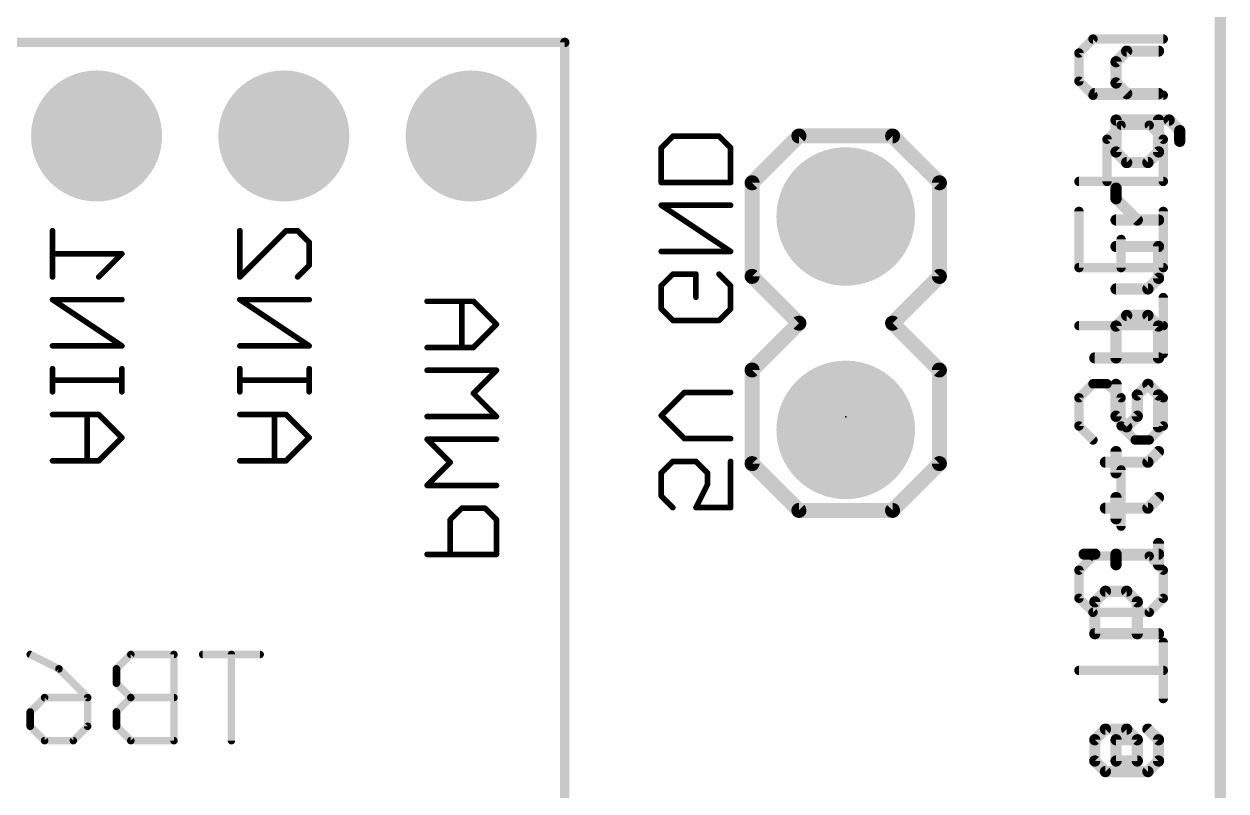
# Model space of a CAD drawing. Extents: x -0.1 to 33.1, y -0.1 to 43.3.
# Drawn here: x 16.8 to 33.1, y 22.86 to 33.27 of the extents above; entities that cross this region are included whole.
import ezdxf

# ---------------------------------------------------------------- set-up
doc = ezdxf.new("R2010")
doc.units = 0
for name, color, linetype in [('17', 94, 'CONTINUOUS'), ('20', 178, 'CONTINUOUS'), ('22', 250, 'CONTINUOUS'), ('24', 178, 'CONTINUOUS'), ('25', 250, 'CONTINUOUS'), ('26', 250, 'CONTINUOUS'), ('28', 250, 'CONTINUOUS'), ('52', 250, 'CONTINUOUS')]:
    doc.layers.add(name, color=color, linetype=linetype)

# ---------------------------------------------------------------- blocks, each defined once
blk = doc.blocks.new('RECT')
blk.add_solid([(-0.5, -0.5), (0.5, -0.5), (-0.5, 0.5), (0.5, 0.5)])
blk = doc.blocks.new('ROUNDP')
at = {"const_width": 0.5}
blk.add_lwpolyline([(0, -0.25, 1), (0, 0.25, 1), (0, -0.25)], format="xyb", dxfattribs=at)

msp = doc.modelspace()

# ---------------------------------------------------------------- linework, layer by layer
at = {"layer": '20', "const_width": 0.1524}
msp.add_lwpolyline([(33.02, 3.81), (33.02, 39.37)], dxfattribs=at)
at = {"layer": '22'}
for points, const_width in [([(24.13, 33.02), (3.81, 33.02)], 0.127), ([(24.13, 15.24), (24.13, 33.02)], 0.127), ([(27.305, 31.75), (26.67, 31.115)], 0.2032), ([(28.575, 31.75), (27.305, 31.75)], 0.2032), ([(29.21, 31.115), (28.575, 31.75)], 0.2032), ([(26.67, 31.115), (26.67, 29.845)], 0.2032), ([(29.21, 29.845), (29.21, 31.115)], 0.2032), ([(17.1831, 29.8378), (17.1831, 30.4649)], 0.0762), ([(19.7231, 30.4649), (19.7231, 29.8378)], 0.0762), ([(19.7231, 29.8378), (20.3502, 30.4649)], 0.0762), ([(20.3502, 30.4649), (20.5069, 30.4649)], 0.0762), ([(20.5069, 30.4649), (20.6637, 30.3081)], 0.0762), ([(20.6637, 30.3081), (20.6637, 29.9946)], 0.0762), ([(18.1237, 30.1514), (17.1831, 30.1514)], 0.0762), ([(17.8102, 29.8378), (18.1237, 30.1514)], 0.0762), ([(20.6637, 29.9946), (20.5069, 29.8378)], 0.0762), ([(26.67, 29.845), (27.305, 29.21)], 0.2032), ([(28.575, 29.21), (29.21, 29.845)], 0.2032), ([(18.1237, 28.9023), (17.1831, 29.5294)], 0.0762), ([(17.1831, 29.5294), (18.1237, 29.5294)], 0.0762), ([(20.6637, 28.9023), (19.7231, 29.5294)], 0.0762), ([(19.7231, 29.5294), (20.6637, 29.5294)], 0.0762), ([(22.8902, 29.5067), (22.2631, 29.5067)], 0.0762), ([(22.7334, 28.8797), (22.7334, 29.5067)], 0.0762), ([(23.2037, 29.1932), (22.8902, 29.5067)], 0.0762), ([(22.8902, 28.8797), (23.2037, 29.1932)], 0.0762), ([(27.305, 29.21), (26.67, 28.575)], 0.2032), ([(29.21, 28.575), (28.575, 29.21)], 0.2032), ([(17.1831, 28.9023), (18.1237, 28.9023)], 0.0762), ([(19.7231, 28.9023), (20.6637, 28.9023)], 0.0762), ([(22.2631, 28.8797), (22.8902, 28.8797)], 0.0762), ([(17.1831, 28.2786), (17.1831, 28.5922)], 0.0762), ([(18.1237, 28.2786), (18.1237, 28.5922)], 0.0762), ([(19.7231, 28.2786), (19.7231, 28.5922)], 0.0762), ([(20.6637, 28.2786), (20.6637, 28.5922)], 0.0762), ([(23.2037, 28.5712), (22.2631, 28.5712)], 0.0762), ([(22.8902, 28.2577), (23.2037, 28.5712)], 0.0762), ([(26.67, 28.575), (26.67, 27.305)], 0.2032), ([(29.21, 27.305), (29.21, 28.575)], 0.2032), ([(17.1831, 28.4354), (18.1237, 28.4354)], 0.0762), ([(19.7231, 28.4354), (20.6637, 28.4354)], 0.0762), ([(23.2037, 27.9441), (22.8902, 28.2577)], 0.0762), ([(17.8102, 27.9702), (17.1831, 27.9702)], 0.0762), ([(17.6534, 27.3431), (17.6534, 27.9702)], 0.0762), ([(18.1237, 27.6566), (17.8102, 27.9702)], 0.0762), ([(20.3502, 27.9702), (19.7231, 27.9702)], 0.0762), ([(20.1934, 27.3431), (20.1934, 27.9702)], 0.0762), ([(20.6637, 27.6566), (20.3502, 27.9702)], 0.0762), ([(22.2631, 27.9441), (23.2037, 27.9441)], 0.0762), ([(17.8102, 27.3431), (18.1237, 27.6566)], 0.0762), ([(20.3502, 27.3431), (20.6637, 27.6566)], 0.0762), ([(22.5766, 27.3222), (22.2631, 27.6357)], 0.0762), ([(22.2631, 27.6357), (23.2037, 27.6357)], 0.0762), ([(27.305, 26.67), (26.67, 27.305)], 0.2032), ([(29.21, 27.305), (28.575, 26.67)], 0.2032), ([(17.1831, 27.3431), (17.8102, 27.3431)], 0.0762), ([(19.7231, 27.3431), (20.3502, 27.3431)], 0.0762), ([(22.2631, 27.0086), (22.5766, 27.3222)], 0.0762), ([(23.2037, 27.0086), (22.2631, 27.0086)], 0.0762), ([(22.7334, 26.7002), (22.5766, 26.5434)], 0.0762), ([(23.0469, 26.7002), (22.7334, 26.7002)], 0.0762), ([(23.2037, 26.5434), (23.0469, 26.7002)], 0.0762), ([(28.575, 26.67), (27.305, 26.67)], 0.2032), ([(22.5766, 26.5434), (22.5766, 26.0731)], 0.0762), ([(23.2037, 26.0731), (23.2037, 26.5434)], 0.0762), ([(22.2631, 26.0731), (23.2037, 26.0731)], 0.0762), ([(16.8804, 24.7152), (17.2702, 24.5203)], 0.1016), ([(18.2447, 24.7152), (18.0498, 24.5203)], 0.1016), ([(18.8294, 24.7152), (18.2447, 24.7152)], 0.1016), ([(18.8294, 23.5458), (18.8294, 24.7152)], 0.1016), ([(19.9988, 24.7152), (19.2192, 24.7152)], 0.1016), ([(19.609, 23.5458), (19.609, 24.7152)], 0.1016), ([(17.2702, 24.5203), (17.66, 24.1305)], 0.1016), ([(18.0498, 24.5203), (18.0498, 24.3254)], 0.1016), ([(18.0498, 24.3254), (18.2447, 24.1305)], 0.1016), ([(16.8804, 23.9356), (17.0753, 24.1305)], 0.1016), ([(17.0753, 24.1305), (17.66, 24.1305)], 0.1016), ([(17.66, 24.1305), (17.66, 23.7407)], 0.1016), ([(18.2447, 24.1305), (18.0498, 23.9356)], 0.1016), ([(18.8294, 24.1305), (18.2447, 24.1305)], 0.1016), ([(16.8804, 23.7407), (16.8804, 23.9356)], 0.1016), ([(18.0498, 23.9356), (18.0498, 23.7407)], 0.1016), ([(17.0753, 23.5458), (16.8804, 23.7407)], 0.1016), ([(17.66, 23.7407), (17.4651, 23.5458)], 0.1016), ([(18.0498, 23.7407), (18.2447, 23.5458)], 0.1016), ([(17.4651, 23.5458), (17.0753, 23.5458)], 0.1016), ([(18.2447, 23.5458), (18.8294, 23.5458)], 0.1016)]:
    msp.add_lwpolyline(points, dxfattribs=dict(at, const_width=const_width))
for points, const_width in [([(24.1618, 33.02, 1), (24.0983, 33.02)], 0.0635), ([(24.13, 32.9883, 1), (24.13, 33.0518)], 0.0635), ([(27.305, 31.8008, 1), (27.305, 31.6992)], 0.1016), ([(27.3409, 31.7141, 1), (27.2691, 31.7859)], 0.1016), ([(28.6109, 31.7859, 1), (28.5391, 31.7141)], 0.1016), ([(28.575, 31.6992, 1), (28.575, 31.8008)], 0.1016), ([(26.7208, 31.115, 1), (26.6192, 31.115)], 0.1016), ([(26.6341, 31.1509, 1), (26.7059, 31.0791)], 0.1016), ([(29.2608, 31.115, 1), (29.1592, 31.115)], 0.1016), ([(29.1741, 31.0791, 1), (29.2459, 31.1509)], 0.1016), ([(17.2021, 30.4649, 1), (17.164, 30.4649)], 0.0381), ([(19.7422, 30.4649, 1), (19.7041, 30.4649)], 0.0381), ([(20.3502, 30.4839, 1), (20.3502, 30.4458)], 0.0381), ([(20.3636, 30.4514, 1), (20.3367, 30.4784)], 0.0381), ([(20.5204, 30.4784, 1), (20.4935, 30.4514)], 0.0381), ([(20.5069, 30.4458, 1), (20.5069, 30.4839)], 0.0381), ([(20.6828, 30.3081, 1), (20.6447, 30.3081)], 0.0381), ([(20.6502, 30.2946, 1), (20.6772, 30.3216)], 0.0381), ([(17.1831, 30.1704, 1), (17.1831, 30.1323)], 0.0381), ([(18.1372, 30.1379, 1), (18.1102, 30.1648)], 0.0381), ([(18.1237, 30.1323, 1), (18.1237, 30.1704)], 0.0381), ([(20.6447, 29.9946, 1), (20.6828, 29.9946)], 0.0381), ([(20.6772, 29.9811, 1), (20.6502, 30.0081)], 0.0381), ([(17.164, 29.8378, 1), (17.2021, 29.8378)], 0.0381), ([(17.7967, 29.8513, 1), (17.8236, 29.8243)], 0.0381), ([(19.7096, 29.8513, 1), (19.7366, 29.8243)], 0.0381), ([(19.7041, 29.8378, 1), (19.7422, 29.8378)], 0.0381), ([(20.4935, 29.8513, 1), (20.5204, 29.8243)], 0.0381), ([(26.7059, 29.8809, 1), (26.6341, 29.8091)], 0.1016), ([(26.6192, 29.845, 1), (26.7208, 29.845)], 0.1016), ([(29.1592, 29.845, 1), (29.2608, 29.845)], 0.1016), ([(29.2459, 29.8091, 1), (29.1741, 29.8809)], 0.1016), ([(17.1937, 29.5452, 1), (17.1725, 29.5135)], 0.0381), ([(17.1831, 29.5484, 1), (17.1831, 29.5103)], 0.0381), ([(18.1237, 29.5103, 1), (18.1237, 29.5484)], 0.0381), ([(19.7337, 29.5452, 1), (19.7125, 29.5135)], 0.0381), ([(19.7231, 29.5484, 1), (19.7231, 29.5103)], 0.0381), ([(20.6637, 29.5103, 1), (20.6637, 29.5484)], 0.0381), ([(22.2631, 29.5258, 1), (22.2631, 29.4877)], 0.0381), ([(22.7524, 29.5067, 1), (22.7143, 29.5067)], 0.0381), ([(22.9036, 29.5202, 1), (22.8767, 29.4933)], 0.0381), ([(22.8902, 29.4877, 1), (22.8902, 29.5258)], 0.0381), ([(23.2172, 29.1797, 1), (23.1902, 29.2067)], 0.0381), ([(23.1902, 29.1797, 1), (23.2172, 29.2067)], 0.0381), ([(27.3409, 29.1741, 1), (27.2691, 29.2459)], 0.1016), ([(27.2691, 29.1741, 1), (27.3409, 29.2459)], 0.1016), ([(28.6109, 29.2459, 1), (28.5391, 29.1741)], 0.1016), ([(28.5391, 29.2459, 1), (28.6109, 29.1741)], 0.1016), ([(17.1831, 28.9213, 1), (17.1831, 28.8832)], 0.0381), ([(18.1131, 28.8864, 1), (18.1343, 28.9181)], 0.0381), ([(18.1237, 28.8832, 1), (18.1237, 28.9213)], 0.0381), ([(19.7231, 28.9213, 1), (19.7231, 28.8832)], 0.0381), ([(20.6531, 28.8864, 1), (20.6743, 28.9181)], 0.0381), ([(20.6637, 28.8832, 1), (20.6637, 28.9213)], 0.0381), ([(22.2631, 28.8987, 1), (22.2631, 28.8606)], 0.0381), ([(22.7143, 28.8797, 1), (22.7524, 28.8797)], 0.0381), ([(22.8767, 28.8931, 1), (22.9036, 28.8662)], 0.0381), ([(22.8902, 28.8606, 1), (22.8902, 28.8987)], 0.0381), ([(17.2021, 28.5922, 1), (17.164, 28.5922)], 0.0381), ([(18.1428, 28.5922, 1), (18.1047, 28.5922)], 0.0381), ([(19.7422, 28.5922, 1), (19.7041, 28.5922)], 0.0381), ([(20.6828, 28.5922, 1), (20.6447, 28.5922)], 0.0381), ([(22.2631, 28.5903, 1), (22.2631, 28.5522)], 0.0381), ([(23.2172, 28.5577, 1), (23.1902, 28.5847)], 0.0381), ([(23.2037, 28.5522, 1), (23.2037, 28.5903)], 0.0381), ([(26.7208, 28.575, 1), (26.6192, 28.575)], 0.1016), ([(26.6341, 28.6109, 1), (26.7059, 28.5391)], 0.1016), ([(29.2608, 28.575, 1), (29.1592, 28.575)], 0.1016), ([(29.1741, 28.5391, 1), (29.2459, 28.6109)], 0.1016), ([(17.1831, 28.4544, 1), (17.1831, 28.4163)], 0.0381), ([(18.1237, 28.4163, 1), (18.1237, 28.4544)], 0.0381), ([(19.7231, 28.4544, 1), (19.7231, 28.4163)], 0.0381), ([(20.6637, 28.4163, 1), (20.6637, 28.4544)], 0.0381), ([(17.164, 28.2786, 1), (17.2021, 28.2786)], 0.0381), ([(18.1047, 28.2786, 1), (18.1428, 28.2786)], 0.0381), ([(19.7041, 28.2786, 1), (19.7422, 28.2786)], 0.0381), ([(20.6447, 28.2786, 1), (20.6828, 28.2786)], 0.0381), ([(22.9036, 28.2711, 1), (22.8767, 28.2442)], 0.0381), ([(22.8767, 28.2711, 1), (22.9036, 28.2442)], 0.0381), ([(17.1831, 27.9892, 1), (17.1831, 27.9511)], 0.0381), ([(17.6725, 27.9702, 1), (17.6344, 27.9702)], 0.0381), ([(17.8236, 27.9836, 1), (17.7967, 27.9567)], 0.0381), ([(17.8102, 27.9511, 1), (17.8102, 27.9892)], 0.0381), ([(19.7231, 27.9892, 1), (19.7231, 27.9511)], 0.0381), ([(20.2125, 27.9702, 1), (20.1744, 27.9702)], 0.0381), ([(20.3636, 27.9836, 1), (20.3367, 27.9567)], 0.0381), ([(20.3502, 27.9511, 1), (20.3502, 27.9892)], 0.0381), ([(22.2631, 27.9632, 1), (22.2631, 27.9251)], 0.0381), ([(23.1902, 27.9307, 1), (23.2172, 27.9576)], 0.0381), ([(23.2037, 27.9251, 1), (23.2037, 27.9632)], 0.0381), ([(18.1372, 27.6432, 1), (18.1102, 27.6701)], 0.0381), ([(18.1102, 27.6432, 1), (18.1372, 27.6701)], 0.0381), ([(20.6502, 27.6432, 1), (20.6772, 27.6701)], 0.0381), ([(20.6772, 27.6432, 1), (20.6502, 27.6701)], 0.0381), ([(22.2766, 27.6492, 1), (22.2496, 27.6222)], 0.0381), ([(22.2631, 27.6547, 1), (22.2631, 27.6166)], 0.0381), ([(23.2037, 27.6166, 1), (23.2037, 27.6547)], 0.0381), ([(26.7059, 27.3409, 1), (26.6341, 27.2691)], 0.1016), ([(29.2459, 27.2691, 1), (29.1741, 27.3409)], 0.1016), ([(17.1831, 27.3621, 1), (17.1831, 27.324)], 0.0381), ([(17.6344, 27.3431, 1), (17.6725, 27.3431)], 0.0381), ([(17.7967, 27.3566, 1), (17.8236, 27.3296)], 0.0381), ([(17.8102, 27.324, 1), (17.8102, 27.3621)], 0.0381), ([(19.7231, 27.3621, 1), (19.7231, 27.324)], 0.0381), ([(20.1744, 27.3431, 1), (20.2125, 27.3431)], 0.0381), ([(20.3367, 27.3566, 1), (20.3636, 27.3296)], 0.0381), ([(20.3502, 27.324, 1), (20.3502, 27.3621)], 0.0381), ([(22.5901, 27.3087, 1), (22.5632, 27.3356)], 0.0381), ([(22.5632, 27.3087, 1), (22.5901, 27.3356)], 0.0381), ([(26.6192, 27.305, 1), (26.7208, 27.305)], 0.1016), ([(29.1592, 27.305, 1), (29.2608, 27.305)], 0.1016), ([(22.2631, 27.0277, 1), (22.2631, 26.9896)], 0.0381), ([(22.2496, 27.0221, 1), (22.2766, 26.9951)], 0.0381), ([(23.2037, 26.9896, 1), (23.2037, 27.0277)], 0.0381), ([(22.7334, 26.7192, 1), (22.7334, 26.6811)], 0.0381), ([(22.7469, 26.6867, 1), (22.7199, 26.7136)], 0.0381), ([(23.0604, 26.7136, 1), (23.0335, 26.6867)], 0.0381), ([(23.0469, 26.6811, 1), (23.0469, 26.7192)], 0.0381), ([(27.305, 26.7208, 1), (27.305, 26.6192)], 0.1016), ([(27.2691, 26.6341, 1), (27.3409, 26.7059)], 0.1016), ([(28.5391, 26.7059, 1), (28.6109, 26.6341)], 0.1016), ([(28.575, 26.6192, 1), (28.575, 26.7208)], 0.1016), ([(22.5632, 26.5569, 1), (22.5901, 26.5299)], 0.0381), ([(22.5957, 26.5434, 1), (22.5576, 26.5434)], 0.0381), ([(23.2228, 26.5434, 1), (23.1847, 26.5434)], 0.0381), ([(23.1902, 26.5299, 1), (23.2172, 26.5569)], 0.0381), ([(22.2631, 26.0922, 1), (22.2631, 26.0541)], 0.0381), ([(22.5576, 26.0731, 1), (22.5957, 26.0731)], 0.0381), ([(23.1847, 26.0731, 1), (23.2228, 26.0731)], 0.0381), ([(23.2037, 26.0541, 1), (23.2037, 26.0922)], 0.0381), ([(16.8918, 24.7379, 1), (16.869, 24.6925)], 0.0508), ([(18.2447, 24.7406, 1), (18.2447, 24.6898)], 0.0508), ([(18.2627, 24.6972, 1), (18.2267, 24.7332)], 0.0508), ([(18.8548, 24.7152, 1), (18.804, 24.7152)], 0.0508), ([(18.8294, 24.6898, 1), (18.8294, 24.7406)], 0.0508), ([(19.2192, 24.7406, 1), (19.2192, 24.6898)], 0.0508), ([(19.6344, 24.7152, 1), (19.5836, 24.7152)], 0.0508), ([(19.9988, 24.6898, 1), (19.9988, 24.7406)], 0.0508), ([(17.2882, 24.5383, 1), (17.2522, 24.5023)], 0.0508), ([(17.2588, 24.4976, 1), (17.2816, 24.543)], 0.0508), ([(18.0318, 24.5383, 1), (18.0678, 24.5023)], 0.0508), ([(18.0752, 24.5203, 1), (18.0244, 24.5203)], 0.0508), ([(18.0678, 24.3434, 1), (18.0318, 24.3074)], 0.0508), ([(18.0244, 24.3254, 1), (18.0752, 24.3254)], 0.0508), ([(17.0753, 24.1559, 1), (17.0753, 24.1051)], 0.0508), ([(17.0933, 24.1125, 1), (17.0573, 24.1485)], 0.0508), ([(17.6854, 24.1305, 1), (17.6346, 24.1305)], 0.0508), ([(17.642, 24.1125, 1), (17.678, 24.1485)], 0.0508), ([(17.66, 24.1051, 1), (17.66, 24.1559)], 0.0508), ([(18.2447, 24.1559, 1), (18.2447, 24.1051)], 0.0508), ([(18.2627, 24.1125, 1), (18.2267, 24.1485)], 0.0508), ([(18.2267, 24.1125, 1), (18.2627, 24.1485)], 0.0508), ([(18.8294, 24.1051, 1), (18.8294, 24.1559)], 0.0508), ([(16.8624, 23.9536, 1), (16.8984, 23.9176)], 0.0508), ([(16.9058, 23.9356, 1), (16.855, 23.9356)], 0.0508), ([(18.0318, 23.9536, 1), (18.0678, 23.9176)], 0.0508), ([(18.0752, 23.9356, 1), (18.0244, 23.9356)], 0.0508), ([(16.8984, 23.7587, 1), (16.8624, 23.7227)], 0.0508), ([(16.855, 23.7407, 1), (16.9058, 23.7407)], 0.0508), ([(17.6346, 23.7407, 1), (17.6854, 23.7407)], 0.0508), ([(17.678, 23.7227, 1), (17.642, 23.7587)], 0.0508), ([(18.0678, 23.7587, 1), (18.0318, 23.7227)], 0.0508), ([(18.0244, 23.7407, 1), (18.0752, 23.7407)], 0.0508), ([(17.0753, 23.5712, 1), (17.0753, 23.5204)], 0.0508), ([(17.0573, 23.5278, 1), (17.0933, 23.5638)], 0.0508), ([(17.4471, 23.5638, 1), (17.4831, 23.5278)], 0.0508), ([(17.4651, 23.5204, 1), (17.4651, 23.5712)], 0.0508), ([(18.2447, 23.5712, 1), (18.2447, 23.5204)], 0.0508), ([(18.2267, 23.5278, 1), (18.2627, 23.5638)], 0.0508), ([(18.804, 23.5458, 1), (18.8548, 23.5458)], 0.0508), ([(18.8294, 23.5204, 1), (18.8294, 23.5712)], 0.0508), ([(19.5836, 23.5458, 1), (19.6344, 23.5458)], 0.0508)]:
    msp.add_lwpolyline(points, format="xyb", dxfattribs=dict(at, const_width=const_width))
at = {"layer": '24'}
msp.add_point((27.94, 27.94), dxfattribs=at)
at = {"layer": '25', "const_width": 0.1524}
for points in [[(31.6056, 32.7574), (31.7496, 32.9015)], [(31.7496, 32.9015), (32.1818, 32.9015)], [(31.6056, 32.4693), (31.6056, 32.7574)], [(31.7496, 32.3252), (31.6056, 32.4693)], [(31.3175, 32.3252), (32.1818, 32.3252)], [(32.3259, 31.9659), (31.6056, 31.9659)], [(31.6056, 31.9659), (31.6056, 31.5338)], [(32.1818, 31.5338), (32.1818, 31.9659)], [(32.4699, 31.8219), (32.3259, 31.9659)], [(32.4699, 31.6778), (32.4699, 31.8219)], [(31.6056, 31.5338), (31.7496, 31.3897)], [(31.7496, 31.3897), (32.0377, 31.3897)], [(32.0377, 31.3897), (32.1818, 31.5338)], [(31.6056, 30.8982), (31.6056, 31.0423)], [(31.8937, 30.6101), (31.6056, 30.8982)], [(32.1818, 30.6101), (31.6056, 30.6101)], [(32.1818, 30.2508), (31.6056, 30.2508)], [(32.1818, 29.8187), (32.1818, 30.2508)], [(32.0377, 29.6746), (32.1818, 29.8187)], [(31.6056, 29.6746), (32.0377, 29.6746)], [(31.7496, 29.3153), (31.6056, 29.1713)], [(32.0377, 29.3153), (31.7496, 29.3153)], [(32.1818, 29.1713), (32.0377, 29.3153)], [(31.6056, 29.1713), (31.6056, 28.7391)], [(32.1818, 28.7391), (32.1818, 29.1713)], [(31.3175, 28.7391), (32.1818, 28.7391)], [(31.6056, 27.9476), (31.6056, 28.3798)], [(32.0377, 28.3798), (31.8937, 28.2357)], [(32.1818, 28.2357), (32.0377, 28.3798)], [(31.8937, 28.2357), (31.8937, 27.9476)], [(32.1818, 27.8036), (32.1818, 28.2357)], [(31.7496, 27.8036), (31.6056, 27.9476)], [(31.8937, 27.9476), (31.7496, 27.8036)], [(31.4615, 27.3239), (32.0377, 27.3239)], [(31.6056, 27.1799), (31.6056, 27.468)], [(32.0377, 27.3239), (32.1818, 27.468)], [(31.6056, 26.5562), (31.6056, 26.8443)], [(32.0377, 26.7003), (32.1818, 26.8443)], [(31.4615, 26.7003), (32.0377, 26.7003)], [(32.1818, 25.9325), (32.1818, 26.2206)], [(31.1734, 26.0766), (31.3175, 26.0766)], [(31.6056, 25.9325), (31.6056, 26.0766)], [(31.6056, 26.0766), (32.1818, 26.0766)], [(31.3175, 25.4292), (31.4615, 25.5732)], [(31.4615, 25.5732), (31.7496, 25.5732)], [(31.7496, 25.5732), (31.8937, 25.4292)], [(31.3175, 24.997), (31.3175, 25.4292)], [(31.8937, 25.4292), (31.8937, 24.997)], [(32.1818, 24.997), (31.3175, 24.997)], [(31.3175, 23.5581), (31.4615, 23.7022)], [(31.3175, 23.27), (31.3175, 23.5581)], [(31.4615, 23.7022), (31.7496, 23.7022)], [(31.6056, 23.27), (31.6056, 23.5581)], [(31.6056, 23.5581), (31.8937, 23.5581)], [(31.7496, 23.7022), (31.8937, 23.5581)], [(31.8937, 23.5581), (31.8937, 23.27)], [(32.0377, 23.7022), (32.1818, 23.5581)], [(32.1818, 23.5581), (32.1818, 23.27)], [(31.4615, 23.126), (31.3175, 23.27)], [(31.8937, 23.27), (31.6056, 23.27)], [(32.1818, 23.27), (32.0377, 23.126)], [(32.0377, 23.126), (31.4615, 23.126)]]:
    msp.add_lwpolyline(points, dxfattribs=at)
at = {"layer": '25', "const_width": 0.0762}
for points in [[(31.7496, 32.9396, 1), (31.7496, 32.8634)], [(31.7766, 32.8745, 1), (31.7227, 32.9284)], [(32.1818, 32.8634, 1), (32.1818, 32.9396)], [(31.5786, 32.7844, 1), (31.6325, 32.7305)], [(31.6437, 32.7574, 1), (31.5675, 32.7574)], [(31.6325, 32.4962, 1), (31.5786, 32.4424)], [(31.5675, 32.4693, 1), (31.6437, 32.4693)], [(31.3175, 32.3633, 1), (31.3175, 32.2871)], [(31.7227, 32.2983, 1), (31.7766, 32.3522)], [(32.1818, 32.2871, 1), (32.1818, 32.3633)], [(31.6056, 32.004, 1), (31.6056, 31.9278)], [(31.6437, 31.9659, 1), (31.5675, 31.9659)], [(32.2199, 31.9659, 1), (32.1437, 31.9659)], [(32.3528, 31.9929, 1), (32.2989, 31.939)], [(32.3259, 31.9278, 1), (32.3259, 32.004)], [(32.508, 31.8219, 1), (32.4318, 31.8219)], [(32.443, 31.7949, 1), (32.4969, 31.8488)], [(32.4318, 31.6778, 1), (32.508, 31.6778)], [(31.6325, 31.5607, 1), (31.5786, 31.5068)], [(31.5675, 31.5338, 1), (31.6437, 31.5338)], [(31.7496, 31.4278, 1), (31.7496, 31.3516)], [(32.0377, 31.3516, 1), (32.0377, 31.4278)], [(32.1437, 31.5338, 1), (32.2199, 31.5338)], [(32.2087, 31.5068, 1), (32.1549, 31.5607)], [(31.7227, 31.3628, 1), (31.7766, 31.4167)], [(32.0108, 31.4167, 1), (32.0647, 31.3628)], [(31.6325, 30.9252, 1), (31.5786, 30.8713)], [(31.6437, 31.0423, 1), (31.5675, 31.0423)], [(31.5675, 30.8982, 1), (31.6437, 30.8982)], [(31.6056, 30.6482, 1), (31.6056, 30.572)], [(31.8667, 30.5832, 1), (31.9206, 30.6371)], [(32.1818, 30.572, 1), (32.1818, 30.6482)], [(31.6056, 30.2889, 1), (31.6056, 30.2127)], [(32.2199, 30.2508, 1), (32.1437, 30.2508)], [(32.1818, 30.2127, 1), (32.1818, 30.2889)], [(32.1437, 29.8187, 1), (32.2199, 29.8187)], [(32.2087, 29.7917, 1), (32.1549, 29.8456)], [(31.6056, 29.7127, 1), (31.6056, 29.6365)], [(32.0108, 29.7015, 1), (32.0647, 29.6477)], [(32.0377, 29.6365, 1), (32.0377, 29.7127)], [(31.7496, 29.3534, 1), (31.7496, 29.2772)], [(31.7766, 29.2884, 1), (31.7227, 29.3423)], [(32.0647, 29.3423, 1), (32.0108, 29.2884)], [(32.0377, 29.2772, 1), (32.0377, 29.3534)], [(31.5786, 29.1982, 1), (31.6325, 29.1443)], [(31.6437, 29.1713, 1), (31.5675, 29.1713)], [(32.2199, 29.1713, 1), (32.1437, 29.1713)], [(32.1549, 29.1443, 1), (32.2087, 29.1982)], [(31.3175, 28.7772, 1), (31.3175, 28.701)], [(31.5675, 28.7391, 1), (31.6437, 28.7391)], [(32.1437, 28.7391, 1), (32.2199, 28.7391)], [(32.1818, 28.701, 1), (32.1818, 28.7772)], [(31.6437, 28.3798, 1), (31.5675, 28.3798)], [(32.0647, 28.4067, 1), (32.0108, 28.3529)], [(32.0647, 28.3529, 1), (32.0108, 28.4067)], [(31.8667, 28.2627, 1), (31.9206, 28.2088)], [(31.9318, 28.2357, 1), (31.8556, 28.2357)], [(32.2199, 28.2357, 1), (32.1437, 28.2357)], [(32.1549, 28.2088, 1), (32.2087, 28.2627)], [(31.6325, 27.9746, 1), (31.5786, 27.9207)], [(31.5675, 27.9476, 1), (31.6437, 27.9476)], [(31.8556, 27.9476, 1), (31.9318, 27.9476)], [(31.9206, 27.9207, 1), (31.8667, 27.9746)], [(31.7227, 27.8305, 1), (31.7766, 27.7766)], [(31.7227, 27.7766, 1), (31.7766, 27.8305)], [(32.1437, 27.8036, 1), (32.2199, 27.8036)], [(31.4615, 27.362, 1), (31.4615, 27.2858)], [(31.6437, 27.468, 1), (31.5675, 27.468)], [(32.0108, 27.3509, 1), (32.0647, 27.297)], [(32.0377, 27.2858, 1), (32.0377, 27.362)], [(32.2087, 27.4411, 1), (32.1549, 27.4949)], [(31.5675, 27.1799, 1), (31.6437, 27.1799)], [(31.6437, 26.8443, 1), (31.5675, 26.8443)], [(32.2087, 26.8174, 1), (32.1549, 26.8713)], [(31.4615, 26.7384, 1), (31.4615, 26.6622)], [(32.0108, 26.7272, 1), (32.0647, 26.6733)], [(32.0377, 26.6622, 1), (32.0377, 26.7384)], [(31.5675, 26.5562, 1), (31.6437, 26.5562)], [(32.2199, 26.2206, 1), (32.1437, 26.2206)], [(31.1734, 26.1147, 1), (31.1734, 26.0385)], [(31.3175, 26.0385, 1), (31.3175, 26.1147)], [(31.6437, 26.0766, 1), (31.5675, 26.0766)], [(31.6056, 26.1147, 1), (31.6056, 26.0385)], [(32.1818, 26.0385, 1), (32.1818, 26.1147)], [(31.5675, 25.9325, 1), (31.6437, 25.9325)], [(32.1437, 25.9325, 1), (32.2199, 25.9325)], [(31.4615, 25.6113, 1), (31.4615, 25.5351)], [(31.4885, 25.5463, 1), (31.4346, 25.6002)], [(31.7766, 25.6002, 1), (31.7227, 25.5463)], [(31.7496, 25.5351, 1), (31.7496, 25.6113)], [(31.2905, 25.4561, 1), (31.3444, 25.4022)], [(31.3556, 25.4292, 1), (31.2794, 25.4292)], [(31.9318, 25.4292, 1), (31.8556, 25.4292)], [(31.8667, 25.4022, 1), (31.9206, 25.4561)], [(31.3175, 25.0351, 1), (31.3175, 24.9589)], [(31.2794, 24.997, 1), (31.3556, 24.997)], [(31.8556, 24.997, 1), (31.9318, 24.997)], [(32.1818, 24.9589, 1), (32.1818, 25.0351)], [(31.3556, 23.5581, 1), (31.2794, 23.5581)], [(31.4615, 23.7403, 1), (31.4615, 23.6641)], [(31.4885, 23.6753, 1), (31.4346, 23.7291)], [(31.6437, 23.5581, 1), (31.5675, 23.5581)], [(31.6056, 23.5962, 1), (31.6056, 23.52)], [(31.7766, 23.7291, 1), (31.7227, 23.6753)], [(31.7496, 23.6641, 1), (31.7496, 23.7403)], [(31.9318, 23.5581, 1), (31.8556, 23.5581)], [(31.8937, 23.52, 1), (31.8937, 23.5962)], [(32.0647, 23.7291, 1), (32.0108, 23.6753)], [(32.2199, 23.5581, 1), (32.1437, 23.5581)], [(31.2905, 23.5851, 1), (31.3444, 23.5312)], [(31.8667, 23.5312, 1), (31.9206, 23.5851)], [(32.1549, 23.5312, 1), (32.2087, 23.5851)], [(31.3444, 23.297, 1), (31.2905, 23.2431)], [(31.6056, 23.3081, 1), (31.6056, 23.2319)], [(31.8937, 23.2319, 1), (31.8937, 23.3081)], [(32.2087, 23.2431, 1), (32.1549, 23.297)], [(31.2794, 23.27, 1), (31.3556, 23.27)], [(31.4615, 23.1641, 1), (31.4615, 23.0879)], [(31.4346, 23.099, 1), (31.4885, 23.1529)], [(31.5675, 23.27, 1), (31.6437, 23.27)], [(31.8556, 23.27, 1), (31.9318, 23.27)], [(32.0108, 23.1529, 1), (32.0647, 23.099)], [(32.0377, 23.0879, 1), (32.0377, 23.1641)], [(32.1437, 23.27, 1), (32.2199, 23.27)]]:
    msp.add_lwpolyline(points, format="xyb", dxfattribs=at)
at = {"layer": '26', "const_width": 0.127}
for points in [[(31.1023, 32.8751), (31.293, 33.0657)], [(31.293, 33.0657), (32.2463, 33.0657)], [(31.1023, 32.4937), (31.1023, 32.8751)], [(31.293, 32.3031), (31.1023, 32.4937)], [(32.2463, 32.3031), (31.293, 32.3031)], [(31.6743, 31.8963), (31.4836, 31.7057)], [(32.0556, 31.8963), (31.6743, 31.8963)], [(32.2463, 31.7057), (32.0556, 31.8963)], [(31.4836, 31.7057), (31.4836, 31.1337)], [(32.2463, 31.1337), (32.2463, 31.7057)], [(31.1023, 31.1337), (32.2463, 31.1337)], [(31.1023, 29.9643), (31.1023, 30.7269)], [(32.2463, 30.7269), (32.2463, 29.9643)], [(31.6743, 29.9643), (31.6743, 30.3456)], [(32.2463, 29.9643), (31.1023, 29.9643)], [(32.2463, 28.7949), (32.2463, 29.5575)], [(31.1023, 29.1762), (32.2463, 29.1762)], [(31.293, 28.3881), (31.1023, 28.1975)], [(31.4836, 28.3881), (31.293, 28.3881)], [(31.6743, 28.1975), (31.4836, 28.3881)], [(32.0556, 28.3881), (32.2463, 28.1975)], [(31.1023, 28.1975), (31.1023, 27.8162)], [(31.6743, 27.8162), (31.6743, 28.1975)], [(32.2463, 28.1975), (32.2463, 27.8162)], [(31.1023, 27.8162), (31.293, 27.6255)], [(31.865, 27.6255), (31.6743, 27.8162)], [(32.2463, 27.8162), (32.0556, 27.6255)], [(32.0556, 27.6255), (31.865, 27.6255)], [(31.6743, 26.4561), (31.6743, 27.2187)], [(31.1023, 25.8587), (31.293, 26.0493)], [(31.293, 26.0493), (32.0556, 26.0493)], [(32.0556, 26.0493), (32.2463, 25.8587)], [(31.1023, 25.4774), (31.1023, 25.8587)], [(32.2463, 25.8587), (32.2463, 25.4774)], [(31.293, 25.2867), (31.1023, 25.4774)], [(32.2463, 25.4774), (32.0556, 25.2867)], [(32.0556, 25.2867), (31.293, 25.2867)], [(32.2463, 24.1173), (32.2463, 24.88)], [(31.1023, 24.4986), (32.2463, 24.4986)]]:
    msp.add_lwpolyline(points, dxfattribs=at)
at = {"layer": '26', "const_width": 0.0635}
for points in [[(31.293, 33.0975, 1), (31.293, 33.034)], [(31.3154, 33.0433, 1), (31.2705, 33.0882)], [(32.2463, 33.034, 1), (32.2463, 33.0975)], [(31.0798, 32.8975, 1), (31.1248, 32.8526)], [(31.1341, 32.8751, 1), (31.0706, 32.8751)], [(31.1248, 32.5162, 1), (31.0798, 32.4713)], [(31.0706, 32.4937, 1), (31.1341, 32.4937)], [(31.293, 32.3348, 1), (31.293, 32.2713)], [(31.2705, 32.2806, 1), (31.3154, 32.3255)], [(32.2463, 32.2713, 1), (32.2463, 32.3348)], [(31.6743, 31.9281, 1), (31.6743, 31.8646)], [(31.6967, 31.8739, 1), (31.6518, 31.9188)], [(32.0781, 31.9188, 1), (32.0332, 31.8739)], [(32.0556, 31.8646, 1), (32.0556, 31.9281)], [(31.5154, 31.7057, 1), (31.4519, 31.7057)], [(31.4612, 31.7281, 1), (31.5061, 31.6832)], [(32.278, 31.7057, 1), (32.2145, 31.7057)], [(32.2238, 31.6832, 1), (32.2687, 31.7281)], [(31.1023, 31.1654, 1), (31.1023, 31.1019)], [(31.4519, 31.1337, 1), (31.5154, 31.1337)], [(32.2145, 31.1337, 1), (32.278, 31.1337)], [(32.2463, 31.1019, 1), (32.2463, 31.1654)], [(31.1341, 30.7269, 1), (31.0706, 30.7269)], [(32.278, 30.7269, 1), (32.2145, 30.7269)], [(31.706, 30.3456, 1), (31.6425, 30.3456)], [(31.1023, 29.996, 1), (31.1023, 29.9325)], [(31.0706, 29.9643, 1), (31.1341, 29.9643)], [(31.6425, 29.9643, 1), (31.706, 29.9643)], [(32.2145, 29.9643, 1), (32.278, 29.9643)], [(32.2463, 29.9325, 1), (32.2463, 29.996)], [(32.278, 29.5575, 1), (32.2145, 29.5575)], [(31.1023, 29.208, 1), (31.1023, 29.1445)], [(32.2463, 29.1445, 1), (32.2463, 29.208)], [(32.2145, 28.7949, 1), (32.278, 28.7949)], [(31.293, 28.4199, 1), (31.293, 28.3564)], [(31.3154, 28.3657, 1), (31.2705, 28.4106)], [(31.5061, 28.4106, 1), (31.4612, 28.3657)], [(31.4836, 28.3564, 1), (31.4836, 28.4199)], [(32.0781, 28.4106, 1), (32.0332, 28.3657)], [(31.0798, 28.2199, 1), (31.1248, 28.175)], [(31.1341, 28.1975, 1), (31.0706, 28.1975)], [(31.706, 28.1975, 1), (31.6425, 28.1975)], [(31.6518, 28.175, 1), (31.6967, 28.2199)], [(32.278, 28.1975, 1), (32.2145, 28.1975)], [(32.2238, 28.175, 1), (32.2687, 28.2199)], [(31.1248, 27.8386, 1), (31.0798, 27.7937)], [(31.6967, 27.8386, 1), (31.6518, 27.7937)], [(32.2687, 27.7937, 1), (32.2238, 27.8386)], [(31.0706, 27.8162, 1), (31.1341, 27.8162)], [(31.6425, 27.8162, 1), (31.706, 27.8162)], [(32.2145, 27.8162, 1), (32.278, 27.8162)], [(31.2705, 27.603, 1), (31.3154, 27.6479)], [(31.865, 27.6572, 1), (31.865, 27.5937)], [(31.8425, 27.603, 1), (31.8874, 27.6479)], [(32.0332, 27.6479, 1), (32.0781, 27.603)], [(32.0556, 27.5937, 1), (32.0556, 27.6572)], [(31.706, 27.2187, 1), (31.6425, 27.2187)], [(31.6425, 26.4561, 1), (31.706, 26.4561)], [(31.293, 26.0811, 1), (31.293, 26.0176)], [(31.3154, 26.0269, 1), (31.2705, 26.0718)], [(32.0781, 26.0718, 1), (32.0332, 26.0269)], [(32.0556, 26.0176, 1), (32.0556, 26.0811)], [(31.1341, 25.8587, 1), (31.0706, 25.8587)], [(32.278, 25.8587, 1), (32.2145, 25.8587)], [(31.0798, 25.8811, 1), (31.1248, 25.8362)], [(32.2238, 25.8362, 1), (32.2687, 25.8811)], [(31.1248, 25.4998, 1), (31.0798, 25.4549)], [(31.0706, 25.4774, 1), (31.1341, 25.4774)], [(32.2145, 25.4774, 1), (32.278, 25.4774)], [(32.2687, 25.4549, 1), (32.2238, 25.4998)], [(31.293, 25.3184, 1), (31.293, 25.2549)], [(31.2705, 25.2642, 1), (31.3154, 25.3091)], [(32.0332, 25.3091, 1), (32.0781, 25.2642)], [(32.0556, 25.2549, 1), (32.0556, 25.3184)], [(32.278, 24.88, 1), (32.2145, 24.88)], [(31.1023, 24.5304, 1), (31.1023, 24.4669)], [(32.2463, 24.4669, 1), (32.2463, 24.5304)], [(32.2145, 24.1173, 1), (32.278, 24.1173)]]:
    msp.add_lwpolyline(points, format="xyb", dxfattribs=at)
at = {"layer": '28', "const_width": 0.0762}
for points in [[(25.4381, 31.5894), (25.5949, 31.7462)], [(25.5949, 31.7462), (26.2219, 31.7462)], [(26.2219, 31.7462), (26.3787, 31.5894)], [(25.4381, 31.1191), (25.4381, 31.5894)], [(26.3787, 31.5894), (26.3787, 31.1191)], [(26.3787, 31.1191), (25.4381, 31.1191)], [(26.3787, 30.1836), (25.4381, 30.8107)], [(25.4381, 30.8107), (26.3787, 30.8107)], [(25.4381, 30.1836), (26.3787, 30.1836)], [(25.4381, 29.7184), (25.5949, 29.8752)], [(25.5949, 29.8752), (25.9084, 29.8752)], [(25.9084, 29.8752), (25.9084, 29.5616)], [(26.2219, 29.8752), (26.3787, 29.7184)], [(25.4381, 29.4049), (25.4381, 29.7184)], [(26.3787, 29.7184), (26.3787, 29.4049)], [(25.5949, 29.2481), (25.4381, 29.4049)], [(26.3787, 29.4049), (26.2219, 29.2481)], [(26.2219, 29.2481), (25.5949, 29.2481)], [(25.4381, 27.9572), (25.7516, 28.2707)], [(25.7516, 28.2707), (26.3787, 28.2707)], [(25.7516, 27.6436), (25.4381, 27.9572)], [(26.3787, 27.6436), (25.7516, 27.6436)], [(25.5949, 27.3352), (25.4381, 27.1784)], [(25.9084, 27.3352), (25.5949, 27.3352)], [(26.0652, 27.1784), (25.9084, 27.3352)], [(26.3787, 27.3352), (26.3787, 26.7081)], [(25.4381, 27.1784), (25.4381, 26.8649)], [(25.9084, 26.7081), (26.0652, 27.0216)], [(26.0652, 27.0216), (26.0652, 27.1784)], [(25.4381, 26.8649), (25.5949, 26.7081)], [(26.3787, 26.7081), (25.9084, 26.7081)]]:
    msp.add_lwpolyline(points, dxfattribs=at)
at = {"layer": '28', "const_width": 0.0381}
for points in [[(25.5949, 31.7653, 1), (25.5949, 31.7272)], [(25.6083, 31.7327, 1), (25.5814, 31.7597)], [(26.2354, 31.7597, 1), (26.2085, 31.7327)], [(26.2219, 31.7272, 1), (26.2219, 31.7653)], [(25.4246, 31.6029, 1), (25.4516, 31.576)], [(25.4572, 31.5894, 1), (25.4191, 31.5894)], [(26.3978, 31.5894, 1), (26.3597, 31.5894)], [(26.3652, 31.576, 1), (26.3922, 31.6029)], [(25.4381, 31.1382, 1), (25.4381, 31.1001)], [(25.4191, 31.1191, 1), (25.4572, 31.1191)], [(26.3597, 31.1191, 1), (26.3978, 31.1191)], [(26.3787, 31.1001, 1), (26.3787, 31.1382)], [(25.4487, 30.8265, 1), (25.4275, 30.7948)], [(25.4381, 30.8297, 1), (25.4381, 30.7916)], [(26.3787, 30.7916, 1), (26.3787, 30.8297)], [(25.4381, 30.2027, 1), (25.4381, 30.1646)], [(26.3681, 30.1678, 1), (26.3893, 30.1995)], [(26.3787, 30.1646, 1), (26.3787, 30.2027)], [(25.5949, 29.8942, 1), (25.5949, 29.8561)], [(25.6083, 29.8617, 1), (25.5814, 29.8886)], [(25.9275, 29.8752, 1), (25.8894, 29.8752)], [(25.9084, 29.8561, 1), (25.9084, 29.8942)], [(26.2354, 29.8886, 1), (26.2085, 29.8617)], [(25.4246, 29.7319, 1), (25.4516, 29.7049)], [(25.4572, 29.7184, 1), (25.4191, 29.7184)], [(26.3978, 29.7184, 1), (26.3597, 29.7184)], [(26.3652, 29.7049, 1), (26.3922, 29.7319)], [(25.8894, 29.5616, 1), (25.9275, 29.5616)], [(25.4516, 29.4183, 1), (25.4246, 29.3914)], [(25.4191, 29.4049, 1), (25.4572, 29.4049)], [(26.3597, 29.4049, 1), (26.3978, 29.4049)], [(26.3922, 29.3914, 1), (26.3652, 29.4183)], [(25.5949, 29.2672, 1), (25.5949, 29.2291)], [(25.5814, 29.2346, 1), (25.6083, 29.2616)], [(26.2085, 29.2616, 1), (26.2354, 29.2346)], [(26.2219, 29.2291, 1), (26.2219, 29.2672)], [(25.7516, 28.2897, 1), (25.7516, 28.2516)], [(25.7651, 28.2572, 1), (25.7382, 28.2842)], [(26.3787, 28.2516, 1), (26.3787, 28.2897)], [(25.4516, 27.9706, 1), (25.4246, 27.9437)], [(25.4246, 27.9706, 1), (25.4516, 27.9437)], [(25.7516, 27.6627, 1), (25.7516, 27.6246)], [(25.7382, 27.6301, 1), (25.7651, 27.6571)], [(26.3787, 27.6246, 1), (26.3787, 27.6627)], [(25.5949, 27.3542, 1), (25.5949, 27.3161)], [(25.6083, 27.3217, 1), (25.5814, 27.3486)], [(25.9219, 27.3486, 1), (25.8949, 27.3217)], [(25.9084, 27.3161, 1), (25.9084, 27.3542)], [(26.3978, 27.3352, 1), (26.3597, 27.3352)], [(25.4246, 27.1919, 1), (25.4516, 27.1649)], [(25.4572, 27.1784, 1), (25.4191, 27.1784)], [(26.0842, 27.1784, 1), (26.0461, 27.1784)], [(26.0822, 27.0131, 1), (26.0481, 27.0302)], [(26.0517, 27.1649, 1), (26.0786, 27.1919)], [(25.4516, 26.8783, 1), (25.4246, 26.8514)], [(26.0461, 27.0216, 1), (26.0842, 27.0216)], [(25.4191, 26.8649, 1), (25.4572, 26.8649)], [(25.5814, 26.6946, 1), (25.6083, 26.7216)], [(25.9084, 26.7272, 1), (25.9084, 26.6891)], [(25.8914, 26.7166, 1), (25.9254, 26.6996)], [(26.3787, 26.6891, 1), (26.3787, 26.7272)], [(26.3597, 26.7081, 1), (26.3978, 26.7081)]]:
    msp.add_lwpolyline(points, format="xyb", dxfattribs=at)

# ---------------------------------------------------------------- block references
at = {"layer": '17', "xscale": 1.778, "yscale": 1.778, "rotation": 90}
for p in [(17.78, 31.75), (17.78, 31.75), (20.32, 31.75), (20.32, 31.75), (22.86, 31.75), (22.86, 31.75)]:
    msp.add_blockref('ROUNDP', p, dxfattribs=at)
at = {"layer": '17', "xscale": 1.8796, "yscale": 1.8796}
for p in [(27.94, 30.6578), (27.94, 30.6578), (27.94, 27.7622), (27.94, 27.7622)]:
    msp.add_blockref('ROUNDP', p, dxfattribs=at)
at = {"layer": '52', "xscale": 0.5842, "yscale": 0.5842, "rotation": 90}
for p in [(27.94, 30.48), (27.94, 27.94)]:
    msp.add_blockref('RECT', p, dxfattribs=at)

doc.saveas('drawing.dxf')
